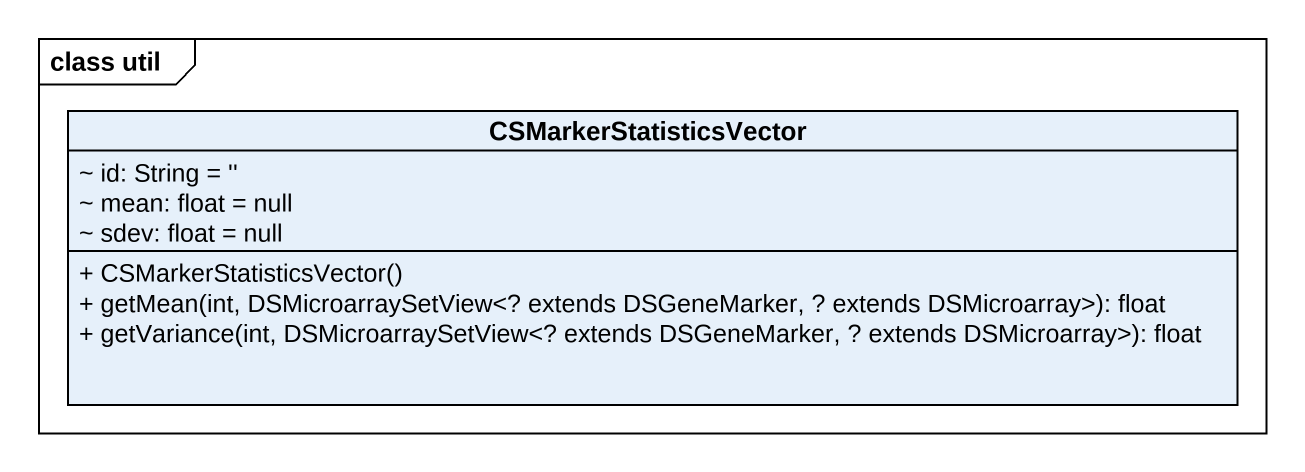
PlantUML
@startuml
mainframe class util
hide circle
hide empty members
skinparam classAttributeIconSize 0
class CSMarkerStatisticsVector {
  ~ id: String = ''
  ~ mean: float = null
  ~ sdev: float = null
  + CSMarkerStatisticsVector()
  + getMean(int, DSMicroarraySetView<? extends DSGeneMarker, ? extends DSMicroarray>): float
  + getVariance(int, DSMicroarraySetView<? extends DSGeneMarker, ? extends DSMicroarray>): float
}
@enduml
